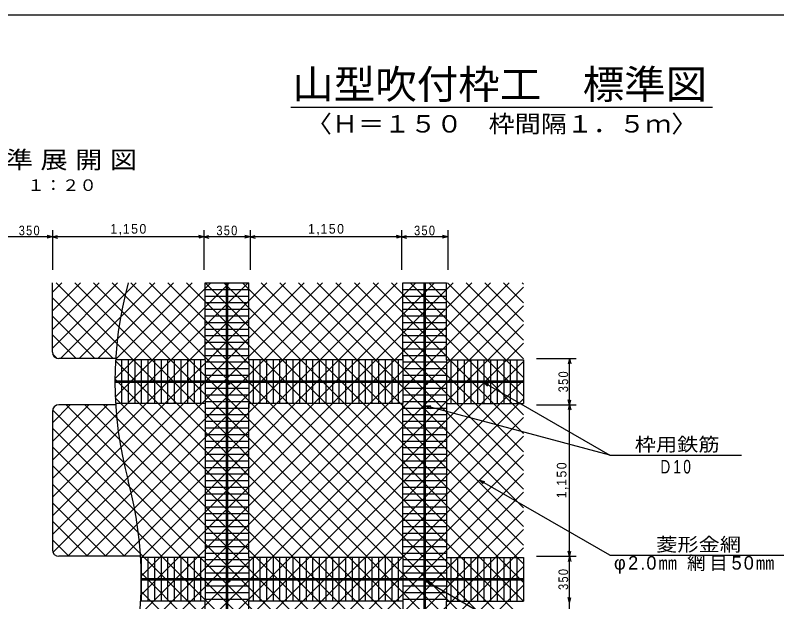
# Model space of a CAD drawing. Units: millimetres at full size, sheet at 1:20; details may follow other scales. Extents: x -7610 to 7610, y -5340 to 5340.
# Drawn here: x -3692 to 2087, y 889 to 5340 of the extents above; entities that cross this region are included whole.
import ezdxf
from ezdxf.enums import TextEntityAlignment as Align

# ---------------------------------------------------------------- set-up
doc = ezdxf.new("R2010")
doc.units = ezdxf.units.MM
doc.header["$LTSCALE"] = 20
for name, color, linetype in [('0-0_枠', 5, 'Continuous'), ('0-1_菱形金網', 4, 'Continuous'), ('0-2_鉄筋', 2, 'Continuous'), ('0-3_eフレーム', 7, 'Continuous'), ('0-4_主アンカー・補助アンカー', 2, 'Continuous'), ('0-5_分割線', 7, 'Continuous'), ('0-6_寸法', 7, 'Continuous'), ('0-7_名称', 7, 'Continuous'), ('0-F_表題', 3, 'Continuous'), ('3-0', 2, 'Continuous')]:
    doc.layers.add(name, color=color, linetype=linetype)
doc.styles.add('HGPｺﾞｼｯｸE', font='')
doc.styles.add('ＭＳ ゴシック', font='')
doc.styles.get('HGPｺﾞｼｯｸE').set_extended_font_data('HGPｺﾞｼｯｸE')
doc.styles.get('ＭＳ ゴシック').set_extended_font_data('MS Gothic')

msp = doc.modelspace()

# ---------------------------------------------------------------- linework, layer by layer
at = {"layer": '0-0_枠'}
for p, q in [((-3410, 2783.63), (-3410, 3308.63)), ((-2929.65, 2733.63), (-3360, 2733.63)), ((-2929.65, 2383.63), (-3360, 2383.63)), ((-3410, 2333.63), (-3410, 1283.63)), ((-2740.35, 1233.63), (-3360, 1233.63))]:
    msp.add_line(p, q, dxfattribs=at)
for centre, start, end in [((-3360, 2783.63), 180, 270), ((-3360, 2333.63), 90, 180), ((-3360, 1283.63), 180, 270)]:
    msp.add_arc(centre, 50, start, end, dxfattribs=at)
at = {"layer": '0-1_菱形金網'}
for p, q in [((-3410, 3095.79), (-3197.17, 3308.63)), ((-3410, 2954.37), (-3055.75, 3308.63)), ((-3410, 3237.21), (-3338.59, 3308.63)), ((-3410, 2812.95), (-2914.32, 3308.63)), ((-3410, 1823), (-1924.37, 3308.63)), ((-3410, 1681.58), (-1782.95, 3308.63)), ((-3410, 1540.16), (-1641.53, 3308.63)), ((-3410, 1398.74), (-1500.11, 3308.63)), ((-3410, 125.94), (-227.32, 3308.63)), ((-3410, -15.48), (-85.9, 3308.63)), ((-3410, -156.9), (55.52, 3308.63)), ((-3405.16, 1262.16), (-1358.69, 3308.63)), ((-3380.88, 3308.63), (165, -237.25)), ((-3347.9, 2733.63), (-2772.9, 3308.63)), ((-3292.27, 1233.63), (-1217.27, 3308.63)), ((-3239.46, 3308.63), (165, -95.83)), ((-3206.48, 2733.63), (-2631.48, 3308.63)), ((-3150.85, 1233.63), (-1075.85, 3308.63)), ((-3098.04, 3308.63), (165, 45.59)), ((-3065.06, 2733.63), (-2490.06, 3308.63)), ((-3009.42, 1233.63), (-934.42, 3308.63)), ((-2956.61, 3308.63), (165, 187.01)), ((-2934.91, 2580.93), (-2207.22, 3308.63)), ((-2932.62, 2441.81), (-2065.8, 3308.63)), ((-2923.64, 2733.63), (-2348.64, 3308.63)), ((-2868, 1233.63), (-793, 3308.63)), ((-2815.19, 3308.63), (165, 328.43)), ((-2739.59, 1220.62), (-651.58, 3308.63)), ((-2737.46, 939.9), (-368.74, 3308.63)), ((-2735.11, 1083.68), (-510.16, 3308.63)), ((-2673.77, 3308.63), (165, 469.85)), ((-2532.35, 3308.63), (165, 611.28)), ((-2390.93, 3308.63), (165, 752.7)), ((-2249.51, 3308.63), (165, 894.12)), ((-2108.09, 3308.63), (165, 1035.54)), ((-1966.66, 3308.63), (165, 1176.96)), ((-1825.24, 3308.63), (165, 1318.38)), ((-1683.82, 3308.63), (165, 1459.8)), ((-1542.4, 3308.63), (165, 1601.23)), ((-1400.98, 3308.63), (165, 1742.65)), ((-1259.56, 3308.63), (165, 1884.07)), ((-1118.14, 3308.63), (165, 2025.49)), ((-976.72, 3308.63), (165, 2166.91)), ((-835.29, 3308.63), (165, 2308.33)), ((-693.87, 3308.63), (165, 2449.75)), ((-552.45, 3308.63), (165, 2591.18)), ((-411.03, 3308.63), (165, 2732.6)), ((-269.61, 3308.63), (165, 2874.02)), ((-128.19, 3308.63), (165, 3015.44)), ((13.23, 3308.63), (165, 3156.86)), ((154.66, 3308.63), (165, 3298.28)), ((-3375.57, -263.89), (165, 3276.68)), ((-3410, 3196.33), (-2947.3, 2733.63)), ((-3236.63, -266.37), (165, 3135.26)), ((-3410, 3054.91), (-3088.72, 2733.63)), ((-3095.21, -266.37), (165, 2993.84)), ((-3410, 2913.48), (-3230.14, 2733.63)), ((-2953.79, -266.37), (165, 2852.42)), ((-3408.17, 2770.24), (-3373.39, 2735.45)), ((-2930.62, 2716.95), (165, -378.67)), ((-2934.51, -388.52), (165, 2710.99)), ((-2934.92, 2579.83), (165, -520.09)), ((-2933.66, -529.08), (165, 2569.57)), ((-3410, -1146.85), (165, 2428.15)), ((-2932.37, 2435.85), (165, -661.52)), ((-3410, 2247.26), (-3273.64, 2383.63)), ((-3410, 2105.84), (-3132.22, 2383.63)), ((-3410, 1964.42), (-2990.8, 2383.63)), ((-3304.41, 2383.63), (165, -1085.78)), ((-3162.98, 2383.63), (165, -944.36)), ((-3021.56, 2383.63), (165, -802.94)), ((-3402.91, 2340.71), (165, -1227.2)), ((-3410, -1288.27), (165, 2286.73)), ((-3410, 2206.38), (165, -1368.62)), ((-3410, -1429.69), (165, 2145.31)), ((-3410, 2064.96), (165, -1510.04)), ((-3410, -1571.11), (165, 2003.89)), ((-3410, 1923.53), (165, -1651.47)), ((-3410, -1712.53), (165, 1862.47)), ((-3410, 1782.11), (-2861.51, 1233.63)), ((-3322.42, -1766.37), (165, 1721.05)), ((-3410, 1640.69), (-3002.93, 1233.63)), ((-3181, -1766.37), (165, 1579.62)), ((-3410, 1499.27), (-3144.36, 1233.63)), ((-3039.58, -1766.37), (165, 1438.2)), ((-3410, 1357.85), (-3285.78, 1233.63)), ((-2898.15, -1766.37), (165, 1296.78)), ((-2756.73, -1766.37), (165, 1155.36)), ((-2735.42, 1107.53), (165, -1792.89)), ((-2735.52, -1886.59), (165, 1013.94)), ((-2736.46, 967.15), (165, -1934.31))]:
    msp.add_line(p, q, dxfattribs=at)
at = {"layer": '0-2_鉄筋'}
for p, q in [((-2090, 3308.63), (-2090, -2106.37)), ((-2080, 3308.63), (-2080, -2106.37)), ((-590, 3308.63), (-590, -2106.37)), ((-580, 3308.63), (-580, -2106.37)), ((165, 2563.63), (-2935, 2563.63)), ((165, 2553.63), (-2935, 2553.63)), ((165, 1063.63), (-2735.01, 1063.63)), ((165, 1053.63), (-2735.01, 1053.63))]:
    msp.add_line(p, q, dxfattribs=at)
at = {"layer": '0-3_eフレーム'}
for p, q in [((-2250, 2723.63), (-2250, 3308.63)), ((-2250, 3308.63), (-1920, 3308.63)), ((-1920, 2723.63), (-1920, 3308.63)), ((-750, 2723.63), (-750, 3308.63)), ((-750, 3308.63), (-420, 3308.63)), ((-420, 2723.63), (-420, 3308.63)), ((-2250, 3258.63), (-1920, 3258.63)), ((-750, 3258.63), (-420, 3258.63)), ((-2250, 3208.63), (-1920, 3208.63)), ((-750, 3208.63), (-420, 3208.63)), ((-2250, 3158.63), (-1920, 3158.63)), ((-750, 3158.63), (-420, 3158.63)), ((-2250, 3108.63), (-1920, 3108.63)), ((-750, 3108.63), (-420, 3108.63)), ((-2250, 3058.63), (-1920, 3058.63)), ((-2250, 3008.63), (-1920, 3008.63)), ((-750, 3058.63), (-420, 3058.63)), ((-750, 3008.63), (-420, 3008.63)), ((-2250, 2958.63), (-1920, 2958.63)), ((-750, 2958.63), (-420, 2958.63)), ((-2250, 2908.63), (-1920, 2908.63)), ((-750, 2908.63), (-420, 2908.63)), ((-2250, 2858.63), (-1920, 2858.63)), ((-750, 2858.63), (-420, 2858.63)), ((-2250, 2808.63), (-1920, 2808.63)), ((-750, 2808.63), (-420, 2808.63)), ((-2250, 2723.63), (-2930.24, 2723.63)), ((-2885, 2728), (-2885, 2398)), ((-2835, 2723.63), (-2835, 2393.63)), ((-2785, 2723.63), (-2785, 2393.63)), ((-2735, 2723.63), (-2735, 2393.63)), ((-2685, 2723.63), (-2685, 2393.63)), ((-2635, 2723.63), (-2635, 2393.63)), ((-2585, 2723.63), (-2585, 2393.63)), ((-2535, 2723.63), (-2535, 2393.63)), ((-2485, 2723.63), (-2485, 2393.63)), ((-2435, 2723.63), (-2435, 2393.63)), ((-2385, 2723.63), (-2385, 2393.63)), ((-2335, 2723.63), (-2335, 2393.63)), ((-2285, 2723.63), (-2285, 2393.63)), ((-2250, 2758.63), (-1920, 2758.63)), ((-2250, 2723.63), (-2250, 2358.63)), ((-750, 2723.63), (-1920, 2723.63)), ((-1920, 2723.63), (-1920, 2358.63)), ((-1885, 2723.63), (-1885, 2393.63)), ((-1885, 2723.63), (-1885, 2393.63)), ((-1835, 2723.63), (-1835, 2393.63)), ((-1785, 2723.63), (-1785, 2393.63)), ((-1735, 2723.63), (-1735, 2393.63)), ((-1685, 2723.63), (-1685, 2393.63)), ((-1635, 2723.63), (-1635, 2393.63)), ((-1585, 2723.63), (-1585, 2393.63)), ((-1535, 2723.63), (-1535, 2393.63)), ((-1485, 2723.63), (-1485, 2393.63)), ((-1435, 2723.63), (-1435, 2393.63)), ((-1385, 2723.63), (-1385, 2393.63)), ((-1335, 2723.63), (-1335, 2393.63)), ((-1285, 2723.63), (-1285, 2393.63)), ((-1235, 2723.63), (-1235, 2393.63)), ((-1185, 2723.63), (-1185, 2393.63)), ((-1135, 2723.63), (-1135, 2393.63)), ((-1085, 2723.63), (-1085, 2393.63)), ((-1035, 2723.63), (-1035, 2393.63)), ((-985, 2723.63), (-985, 2393.63)), ((-935, 2723.63), (-935, 2393.63)), ((-885, 2723.63), (-885, 2393.63)), ((-835, 2723.63), (-835, 2393.63)), ((-785, 2723.63), (-785, 2393.63)), ((-750, 2758.63), (-420, 2758.63)), ((-750, 2758.63), (-750, 2393.63)), ((-420, 2723.63), (165, 2723.63)), ((-420, 2723.63), (-420, 2393.63)), ((-385, 2723.63), (-385, 2393.63)), ((-335, 2723.63), (-335, 2393.63)), ((-285, 2723.63), (-285, 2393.63)), ((-235, 2723.63), (-235, 2393.63)), ((-185, 2723.63), (-185, 2393.63)), ((-135, 2723.63), (-135, 2393.63)), ((-85, 2723.63), (-85, 2393.63)), ((-35, 2723.63), (-35, 2393.63)), ((15, 2723.63), (15, 2393.63)), ((65, 2723.63), (65, 2393.63)), ((115, 2723.63), (115, 2393.63)), ((165, 2723.63), (165, 2393.63)), ((-2250, 2708.63), (-1920, 2708.63)), ((-2250, 2658.63), (-1920, 2658.63)), ((-750, 2708.63), (-420, 2708.63)), ((-750, 2658.63), (-420, 2658.63)), ((-2250, 2608.63), (-1920, 2608.63)), ((-750, 2608.63), (-420, 2608.63)), ((-2250, 2558.63), (-1920, 2558.63)), ((-750, 2558.63), (-420, 2558.63)), ((-2250, 2508.63), (-1920, 2508.63)), ((-750, 2508.63), (-420, 2508.63)), ((-2250, 2458.63), (-1920, 2458.63)), ((-750, 2458.63), (-420, 2458.63)), ((-2250, 2393.63), (-2930.24, 2393.63)), ((-2250, 2408.63), (-1920, 2408.63)), ((-2250, 2393.63), (-2250, 1223.63)), ((-1920, 1223.63), (-1920, 2393.63)), ((-750, 2408.63), (-420, 2408.63)), ((-420, 2393.63), (165, 2393.63)), ((-420, 2393.63), (-420, 1223.63)), ((-2250, 2358.63), (-1920, 2358.63)), ((-750, 2358.63), (-420, 2358.63)), ((-2250, 2308.63), (-1920, 2308.63)), ((-2250, 2258.63), (-1920, 2258.63)), ((-750, 2308.63), (-420, 2308.63)), ((-750, 2258.63), (-420, 2258.63)), ((-2250, 2208.63), (-1920, 2208.63)), ((-750, 2208.63), (-420, 2208.63)), ((-2250, 2158.63), (-1920, 2158.63)), ((-750, 2158.63), (-420, 2158.63)), ((-2250, 2108.63), (-1920, 2108.63)), ((-750, 2108.63), (-420, 2108.63)), ((-2250, 2058.63), (-1920, 2058.63)), ((-750, 2058.63), (-420, 2058.63)), ((-2250, 2008.63), (-1920, 2008.63)), ((-750, 2008.63), (-420, 2008.63)), ((-2250, 1958.63), (-1920, 1958.63)), ((-2250, 1908.63), (-1920, 1908.63)), ((-750, 1958.63), (-420, 1958.63)), ((-750, 1908.63), (-420, 1908.63)), ((-2250, 1858.63), (-1920, 1858.63)), ((-750, 1858.63), (-420, 1858.63)), ((-2250, 1808.63), (-1920, 1808.63)), ((-750, 1808.63), (-420, 1808.63)), ((-2250, 1758.63), (-1920, 1758.63)), ((-750, 1758.63), (-420, 1758.63)), ((-2250, 1708.63), (-1920, 1708.63)), ((-750, 1708.63), (-420, 1708.63)), ((-2250, 1658.63), (-1920, 1658.63)), ((-750, 1658.63), (-420, 1658.63)), ((-2250, 1608.63), (-1920, 1608.63)), ((-750, 1608.63), (-420, 1608.63)), ((-2250, 1558.63), (-1920, 1558.63)), ((-2250, 1508.63), (-1920, 1508.63)), ((-750, 1558.63), (-420, 1558.63)), ((-750, 1508.63), (-420, 1508.63)), ((-2250, 1458.63), (-1920, 1458.63)), ((-750, 1458.63), (-420, 1458.63)), ((-2250, 1408.63), (-1920, 1408.63)), ((-750, 1408.63), (-420, 1408.63)), ((-2250, 1358.63), (-1920, 1358.63)), ((-750, 1358.63), (-420, 1358.63)), ((-2250, 1308.63), (-1920, 1308.63)), ((-750, 1308.63), (-420, 1308.63)), ((-2250, 1223.63), (-2739.76, 1223.63)), ((-2735, 1223.63), (-2735, 893.63)), ((-2685, 1223.63), (-2685, 893.63)), ((-2635, 1223.63), (-2635, 893.63)), ((-2585, 1223.63), (-2585, 893.63)), ((-2535, 1223.63), (-2535, 893.63)), ((-2485, 1223.63), (-2485, 893.63)), ((-2435, 1223.63), (-2435, 893.63)), ((-2385, 1223.63), (-2385, 893.63)), ((-2335, 1223.63), (-2335, 893.63)), ((-2285, 1223.63), (-2285, 893.63)), ((-2250, 1258.63), (-1920, 1258.63)), ((-2250, 1223.63), (-2250, 893.63)), ((-750, 1223.63), (-1920, 1223.63)), ((-1920, 1223.63), (-1920, 893.63)), ((-1885, 1223.63), (-1885, 893.63)), ((-1885, 1223.63), (-1885, 893.63)), ((-1835, 1223.63), (-1835, 893.63)), ((-1785, 1223.63), (-1785, 893.63)), ((-1735, 1223.63), (-1735, 893.63)), ((-1685, 1223.63), (-1685, 893.63)), ((-1635, 1223.63), (-1635, 893.63)), ((-1585, 1223.63), (-1585, 893.63)), ((-1535, 1223.63), (-1535, 893.63)), ((-1485, 1223.63), (-1485, 893.63)), ((-1435, 1223.63), (-1435, 893.63)), ((-1385, 1223.63), (-1385, 893.63)), ((-1335, 1223.63), (-1335, 893.63)), ((-1285, 1223.63), (-1285, 893.63)), ((-1235, 1223.63), (-1235, 893.63)), ((-1185, 1223.63), (-1185, 893.63)), ((-1135, 1223.63), (-1135, 893.63)), ((-1085, 1223.63), (-1085, 893.63)), ((-1035, 1223.63), (-1035, 893.63)), ((-985, 1223.63), (-985, 893.63)), ((-935, 1223.63), (-935, 893.63)), ((-885, 1223.63), (-885, 893.63)), ((-835, 1223.63), (-835, 893.63)), ((-785, 1223.63), (-785, 893.63)), ((-750, 1258.63), (-420, 1258.63)), ((-750, 1223.63), (-750, 893.63)), ((-420, 1223.63), (165, 1223.63)), ((-420, 1223.63), (-420, 893.63)), ((-385, 1223.63), (-385, 893.63)), ((-335, 1223.63), (-335, 893.63)), ((-285, 1223.63), (-285, 893.63)), ((-235, 1223.63), (-235, 893.63)), ((-185, 1223.63), (-185, 893.63)), ((-135, 1223.63), (-135, 893.63)), ((-85, 1223.63), (-85, 893.63)), ((-35, 1223.63), (-35, 893.63)), ((15, 1223.63), (15, 893.63)), ((65, 1223.63), (65, 893.63)), ((115, 1223.63), (115, 893.63)), ((165, 1223.63), (165, 893.63)), ((-2250, 1208.63), (-1920, 1208.63)), ((-2250, 1158.63), (-1920, 1158.63)), ((-750, 1208.63), (-420, 1208.63)), ((-750, 1158.63), (-420, 1158.63)), ((-2250, 1108.63), (-1920, 1108.63)), ((-750, 1108.63), (-420, 1108.63)), ((-2250, 1058.63), (-1920, 1058.63)), ((-750, 1058.63), (-420, 1058.63)), ((-2250, 1008.63), (-1920, 1008.63)), ((-750, 1008.63), (-420, 1008.63)), ((-2250, 958.63), (-1920, 958.63)), ((-750, 958.63), (-420, 958.63)), ((-2250, 893.63), (-2739.76, 893.63)), ((-2250, 908.63), (-1920, 908.63)), ((-2250, -276.37), (-2250, 893.63)), ((-750, 893.63), (-1920, 893.63)), ((-1920, -276.37), (-1920, 893.63)), ((-750, 908.63), (-420, 908.63)), ((-750, 893.63), (-750, -276.37)), ((-420, 893.63), (165, 893.63)), ((-420, -276.37), (-420, 893.63))]:
    msp.add_line(p, q, dxfattribs=at)
msp.add_lwpolyline([(-750, 1223.63), (-750, 2393.63), (-1920, 2393.63)], dxfattribs=at)
at = {"layer": '0-4_主アンカー・補助アンカー'}
for p, q in [((-2079.56, 2543.02), (-2069.39, 2553.19)), ((-2079.27, 2548.98), (-2075.35, 2552.89)), ((-2077.3, 2539.63), (-2066, 2550.92)), ((-2073.5, 2537.77), (-2064.14, 2547.13)), ((-579.56, 2543.02), (-569.39, 2553.19)), ((-579.27, 2548.98), (-575.35, 2552.89)), ((-577.3, 2539.63), (-566, 2550.92)), ((-573.5, 2537.77), (-564.14, 2547.13)), ((-2079.56, 1043.02), (-2069.39, 1053.19)), ((-2079.27, 1048.98), (-2075.35, 1052.89)), ((-2077.3, 1039.63), (-2066, 1050.92)), ((-2073.5, 1037.77), (-2064.14, 1047.13)), ((-579.56, 1043.02), (-569.39, 1053.19)), ((-579.27, 1048.98), (-575.35, 1052.89)), ((-577.3, 1039.63), (-566, 1050.92)), ((-573.5, 1037.77), (-564.14, 1047.13))]:
    msp.add_line(p, q, dxfattribs=at)
for centre in [(-2072, 2545.63), (-572, 2545.63), (-2072, 1045.63), (-572, 1045.63)]:
    msp.add_circle(centre, 8, dxfattribs=at)
at = {"layer": '0-5_分割線'}
for centre, start, end in [((-72.5, 2558.63), 164.81071, 195.18929), ((-5597.5, 1058.63), 344.81071, 15.18929)]:
    msp.add_arc(centre, 2862.5, start, end, dxfattribs=at)
at = {"layer": '0-6_寸法'}
for p, q in [((-3410, 3708.63), (-3410, 3408.63)), ((-2260, 3708.63), (-2260, 3408.63)), ((-1910, 3708.63), (-1910, 3408.63)), ((-760, 3708.63), (-760, 3408.63)), ((-410, 3708.63), (-410, 3408.63)), ((-3410, 3658.63), (-3448.64, 3668.98)), ((-3410, 3658.63), (-3448.64, 3648.27)), ((-3410, 3658.63), (-3371.36, 3668.98)), ((-3410, 3658.63), (-3371.36, 3648.27)), ((-2260, 3658.63), (-2298.64, 3668.98)), ((-2260, 3658.63), (-2298.64, 3648.27)), ((-2260, 3658.63), (-2221.36, 3668.98)), ((-2260, 3658.63), (-2221.36, 3648.27)), ((-1910, 3658.63), (-1948.64, 3668.98)), ((-1910, 3658.63), (-1948.64, 3648.27)), ((-1910, 3658.63), (-1871.36, 3668.98)), ((-1910, 3658.63), (-1871.36, 3648.27)), ((-760, 3658.63), (-798.64, 3668.98)), ((-760, 3658.63), (-798.64, 3648.27)), ((-760, 3658.63), (-721.36, 3668.98)), ((-760, 3658.63), (-721.36, 3648.27)), ((-410, 3658.63), (-448.64, 3668.98)), ((-410, 3658.63), (-448.64, 3648.27)), ((265, 2733.63), (565, 2733.63)), ((515, 2733.63), (504.65, 2694.99)), ((515, 2733.63), (525.35, 2694.99)), ((265, 2383.63), (565, 2383.63)), ((515, 2383.63), (504.65, 2422.26)), ((515, 2383.63), (504.65, 2344.99)), ((515, 2383.63), (525.35, 2422.26)), ((515, 2383.63), (525.35, 2344.99)), ((515, 1233.63), (504.65, 1272.26)), ((515, 1233.63), (525.35, 1272.26)), ((265, 1233.63), (565, 1233.63)), ((515, 1233.63), (504.65, 1194.99)), ((515, 1233.63), (525.35, 1194.99)), ((515, 883.63), (504.65, 922.26)), ((515, 883.63), (525.35, 922.26))]:
    msp.add_line(p, q, dxfattribs=at)
for points in [[(-410, 3658.63), (-760, 3658.63), (-1910, 3658.63), (-2260, 3658.63), (-3410, 3658.63), (-3760, 3658.63), (-4910, 3658.63), (-5260, 3658.63)], [(515, -616.37), (515, -266.37), (515, 883.63), (515, 1233.63), (515, 2383.63), (515, 2733.63)]]:
    msp.add_lwpolyline(points, dxfattribs=at)
at = {"layer": '0-7_名称'}
for p, q in [((-135.29, 2552.13), (-96.65, 2541.77)), ((-135.29, 2552.13), (-107.01, 2523.84)), ((-578.5, 2375.52), (-538.5, 2375.52)), ((-578.5, 2375.52), (-543.86, 2355.52)), ((819.35, 2000.96), (1819.35, 2000.96)), ((819.35, 1241.69), (-168.36, 1811.95)), ((-168.36, 1811.95), (-129.72, 1801.6)), ((-168.36, 1811.95), (-140.07, 1783.67)), ((819.35, 1241.69), (2144.35, 1241.69)), ((-570.5, 1044.13), (819.35, 241.69)), ((-570.5, 1044.13), (-531.86, 1033.77)), ((-570.5, 1044.13), (-542.22, 1015.84))]:
    msp.add_line(p, q, dxfattribs=at)
msp.add_lwpolyline([(-135.29, 2552.13), (819.35, 2000.96), (-578.5, 2375.52)], dxfattribs=at)
at = {"layer": '3-0', "color": 1}
msp.add_line((7610, 5340), (-7610, 5340), dxfattribs=at)
at = {"layer": '3-0', "color": 3}
msp.add_line((1600, 4640), (-1600, 4640), dxfattribs=at)

# ---------------------------------------------------------------- texts
at = {"layer": '0-6_寸法', "color": 3, "char_height": 73.31, "attachment_point": 7, "style": 'HGPｺﾞｼｯｸE'}
for s, insert in [('\\T1.22;\\W0.95;1,150', (-2970, 3668.63)), ('\\T1.22;\\W0.95;1,150', (-1470, 3668.63)), ('\\T1.21;\\W0.85;350', (-3665, 3668.63)), ('\\T1.21;\\W0.85;350', (-2165, 3668.63)), ('\\T1.21;\\W0.85;350', (-665, 3668.63))]:
    msp.add_mtext(s, dxfattribs=dict(at, insert=insert))
at = {"layer": '0-6_寸法', "color": 3, "char_height": 73.31, "attachment_point": 7, "rotation": 90, "style": 'HGPｺﾞｼｯｸE'}
for s, insert in [('\\T1.21;\\W0.85;350', (505, 2478.63)), ('\\T1.22;\\W0.95;1,150', (505, 1673.63)), ('\\T1.21;\\W0.85;350', (505, 978.63))]:
    msp.add_mtext(s, dxfattribs=dict(at, insert=insert))
at = {"layer": '0-7_名称', "color": 2, "style": 'HGPｺﾞｼｯｸE', "width": 1.15}
for s, p in [('枠用鉄筋', (1009.35, 2000.96)), ('菱形金網', (1171.85, 1241.69))]:
    msp.add_text(s, height=102.6, dxfattribs=at).set_placement(p, align=Align.BOTTOM_LEFT)
at = {"layer": '0-7_名称', "color": 2, "char_height": 102.6, "attachment_point": 7, "style": 'HGPｺﾞｼｯｸE'}
for s, insert in [('\\T1.32;\\W0.75;D10', (1204.35, 1860.96)), ('\\T1.21;φ2.0㎜\\~網目50㎜', (851.85, 1101.69))]:
    msp.add_mtext(s, dxfattribs=dict(at, insert=insert))
at = {"layer": '0-F_表題', "color": 6, "style": 'HGPｺﾞｼｯｸE', "width": 1.15}
msp.add_text('標 準 展 開 図', height=132, dxfattribs=at).set_placement((-4027.5, 4137.17), align=Align.BOTTOM_LEFT)
at = {"layer": '0-F_表題', "style": 'HGPｺﾞｼｯｸE', "width": 1.1}
msp.add_text('１：２０', height=87.98, dxfattribs=at).set_placement((-3600.53, 3979.95), align=Align.BOTTOM_LEFT)
at = {"layer": '3-0', "color": 6}
for s, height, style, width, p in [('山型吹付枠工\u3000標準図', 219.9, 'ＭＳ ゴシック', 1.05, (-1590, 4640)), (' 〈Ｈ＝１５０\u3000枠間隔１．５ｍ〉', 132, 'HGPｺﾞｼｯｸE', 1.1, (-1540, 4410))]:
    msp.add_text(s, height=height, dxfattribs=dict(at, style=style, width=width)).set_placement(p, align=Align.BOTTOM_LEFT)

doc.saveas('drawing.dxf')
